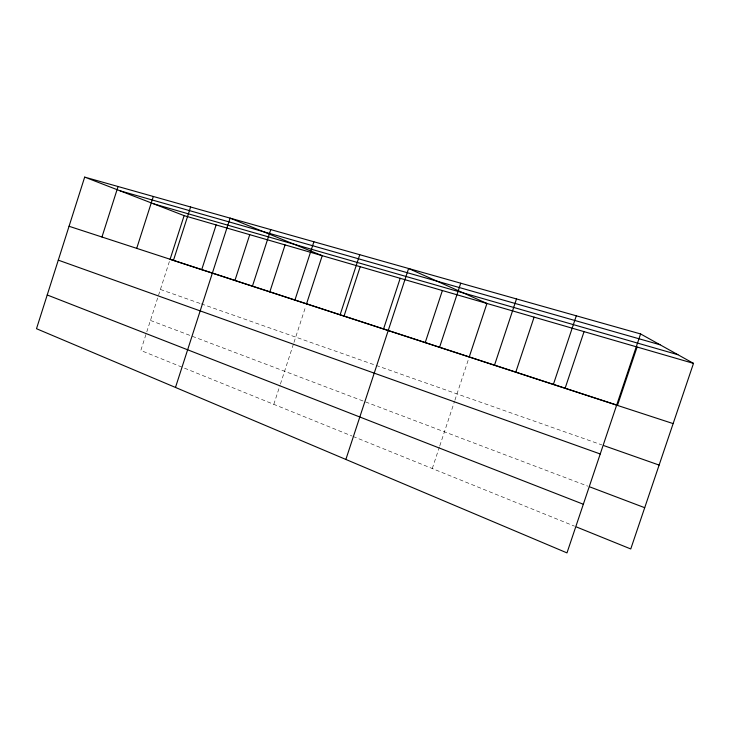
<?xml version="1.0" encoding="UTF-8"?>
<svg xmlns="http://www.w3.org/2000/svg" width="730" height="730" viewBox="0 0 730 730"><rect width="100%" height="100%" fill="white"/><g stroke="black" fill="none" stroke-linecap="round" stroke-linejoin="round"><path stroke-width="0.55" stroke-dasharray="3.65 2.74" d="M169.387 261.495L140.817 350.455L351.951 436.002M273.805 404.338L280.065 385.13M280.411 384.062L293.624 343.511M293.971 342.443L305.824 306.034M432.269 468.541L439.423 446.942M439.779 445.866L454.553 401.272M454.899 400.223L468.514 359.123M160.399 289.463L200.275 303.507M201.343 303.881L601.821 444.899M150.453 320.443L587.942 486.189M352.991 436.421L574.501 526.166"/><path stroke-width="1.09" d="M84.68 177.107L36.5 328.71L566.982 552.893L640.584 333.938L84.68 177.107L184.115 215.633L693.5 363.376L630.756 548.96L576.581 527.014M101.963 237.013L118.059 186.524M136.711 248.355L153.318 196.47M184.115 215.633L170.081 259.342L673.142 423.601M173.457 260.354L190.603 206.992M201.717 269.671L216.135 224.922M175.483 387.447L230.105 218.133L322.222 255.692L306.527 303.89M234.923 280.512L249.742 234.668M252.443 286.133L270.757 229.603M269.817 291.909L285.065 244.915M294.947 300.012L313.891 241.767M340.125 314.758L359.753 254.706M344.031 316.136L360.2 266.705M383.533 329.038L400.195 278.303M345.874 459.453L408.599 268.494L486.946 303.47L469.208 357.016M425.198 342.644L442.38 290.54M439.588 347.234L460.73 283.204M494.511 365.164L516.502 298.935M515.763 372.218L534.095 317.139M553.395 384.382L576.308 315.807M565.102 388.323L584.055 331.63M617.461 405.424L637.098 347.015M120.112 190.831L660.029 344.761M153.811 203.889L677.914 354.707M69.058 226.273L616.686 405.041M603.938 445.647L659.117 465.074M58.291 260.145L600.233 453.978M590.041 486.983L644.709 507.697M47.222 294.975L583.334 504.248M640.584 333.938L693.5 363.376"/></g></svg>
